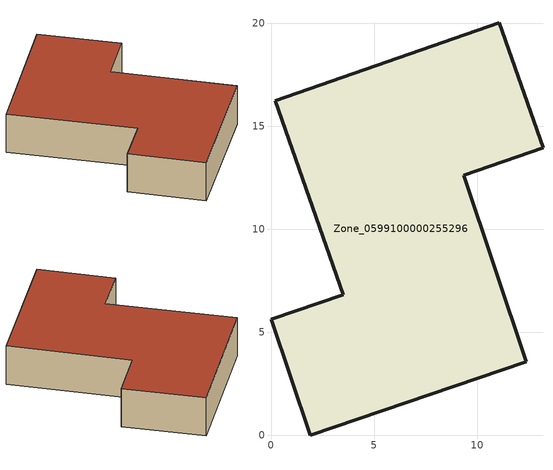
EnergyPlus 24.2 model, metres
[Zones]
Zone_0599100000255296
 floor ground (C_G): 12.38,3.56 1.9,0 0,5.64 3.5,6.82 0.22,16.23 11.09,20.02 13.2,13.96 9.36,12.62 z0
 wall outside (C_F): 1.9,0 12.38,3.56 9.36,12.62 13.2,13.96 11.09,20.02 0.22,16.23 3.5,6.82 0,5.64 1.9,0 z0:3.31
 roof outside (C_R): 12.38,3.56 9.36,12.62 13.2,13.96 11.09,20.02 0.22,16.23 3.5,6.82 0,5.64 1.9,0 z3.31
[BUILDING]
Pand.0599100000255296: North Axis=0; Terrain=City; Loads Convergence Tolerance Value=0.04; Temperature Convergence Tolerance Value=0.4; Solar Distribution=FullExterior; Maximum Number of Warmup Days=25; Minimum Number of Warmup Days=1
[Site:Location]
Rotterdam.The.Hague.AP_ZH_NLD Design_Conditions: Latitude=51.96; Longitude=4.45; Time Zone=1; Elevation=-4.5
[SITE:GROUNDTEMPERATURE:BUILDINGSURFACE]
18, 18, 18, 18, 18, 18, 18, 18, 18, 18, 18, 18
[MATERIAL] Thermal Absorptance=0.9; Solar Absorptance=0.7; Visible Absorptance=0.7
Name | Roughness | Thickness | Conductivity | Density | Specific Heat
G.D.1965-1974 | MediumSmooth | 0.15 | 0.882353 | 540 | 1210
F.D.1965-1974 | Rough | 0.3 | 0.697674 | 1920 | 840
R.D.1965-1974 | MediumRough | 0.2 | 0.232558 | 1500 | 1000
[CONSTRUCTION]
C_G: G.D.1965-1974
C_F: F.D.1965-1974
C_R: R.D.1965-1974
[ZONE]
Zone_0599100000255296: Type=1; Multiplier=1; Ceiling Height=Autocalculate; Volume=Autocalculate; Floor Area=autocalculate; Part of Total Floor Area=Yes
[ZONEINFILTRATION:DESIGNFLOWRATE]
Infil_Zone_0599100000255296: Zone or ZoneList or Space or SpaceList=Zone_0599100000255296; Schedule=AlwaysOn; Design Flow Rate Calculation Method=Flow/Area; Flow Rate per Floor Area=0.0042; Constant Term Coefficient=1; Temperature Term Coefficient=0; Velocity Term Coefficient=0; Velocity Squared Term Coefficient=0
[HVACTEMPLATE:ZONE:IDEALLOADSAIRSYSTEM]
Zone_0599100000255296: Maximum Heating Supply Air Temperature=50; Minimum Cooling Supply Air Temperature=13; Maximum Heating Supply Air Humidity Ratio=0.0156; Minimum Cooling Supply Air Humidity Ratio=0.0077; Heating Limit=NoLimit; Cooling Limit=NoLimit; Dehumidification Control Type=ConstantSensibleHeatRatio; Cooling Sensible Heat Ratio=0.7; Dehumidification Setpoint=60; Humidification Control Type=None; Humidification Setpoint=30; Outdoor Air Method=None; Outdoor Air Flow Rate per Person=0.00944; Outdoor Air Flow Rate per Zone Floor Area=0; Outdoor Air Flow Rate per Zone=0; Demand Controlled Ventilation Type=None; Outdoor Air Economizer Type=NoEconomizer; Heat Recovery Type=None; Sensible Heat Recovery Effectiveness=0.7; Latent Heat Recovery Effectiveness=0.65
[ZONECONTROL:THERMOSTAT]
ThermostatControl_Zone_0599100000255296: Zone or ZoneList=Zone_0599100000255296; Control Type Schedule=DualSetpointControlType; Control 1=Thermostat_Zone_0599100000255296; Temperature Difference Between Cutout And Setpoint=0
[THERMOSTATSETPOINT:DUALSETPOINT]
Thermostat_Zone_0599100000255296: Heating Setpoint Temperature Schedule=HeatingSetpoint_Zone_0599100000255296; Cooling Setpoint Temperature Schedule=CoolingSetpoint_Zone_0599100000255296
[SCHEDULE:COMPACT]
HeatingSetpoint_Zone_0599100000255296: Through: 12/31, For: AllDays, Until: 24:00, 21
CoolingSetpoint_Zone_0599100000255296: Through: 12/31, For: AllDays, Until: 24:00, 24
DualSetpointControlType: Through: 12/31, For: AllDays, Until: 24:00, 4
AlwaysOn: Through: 12/31, For: AllDays, Until: 24:00, 1
